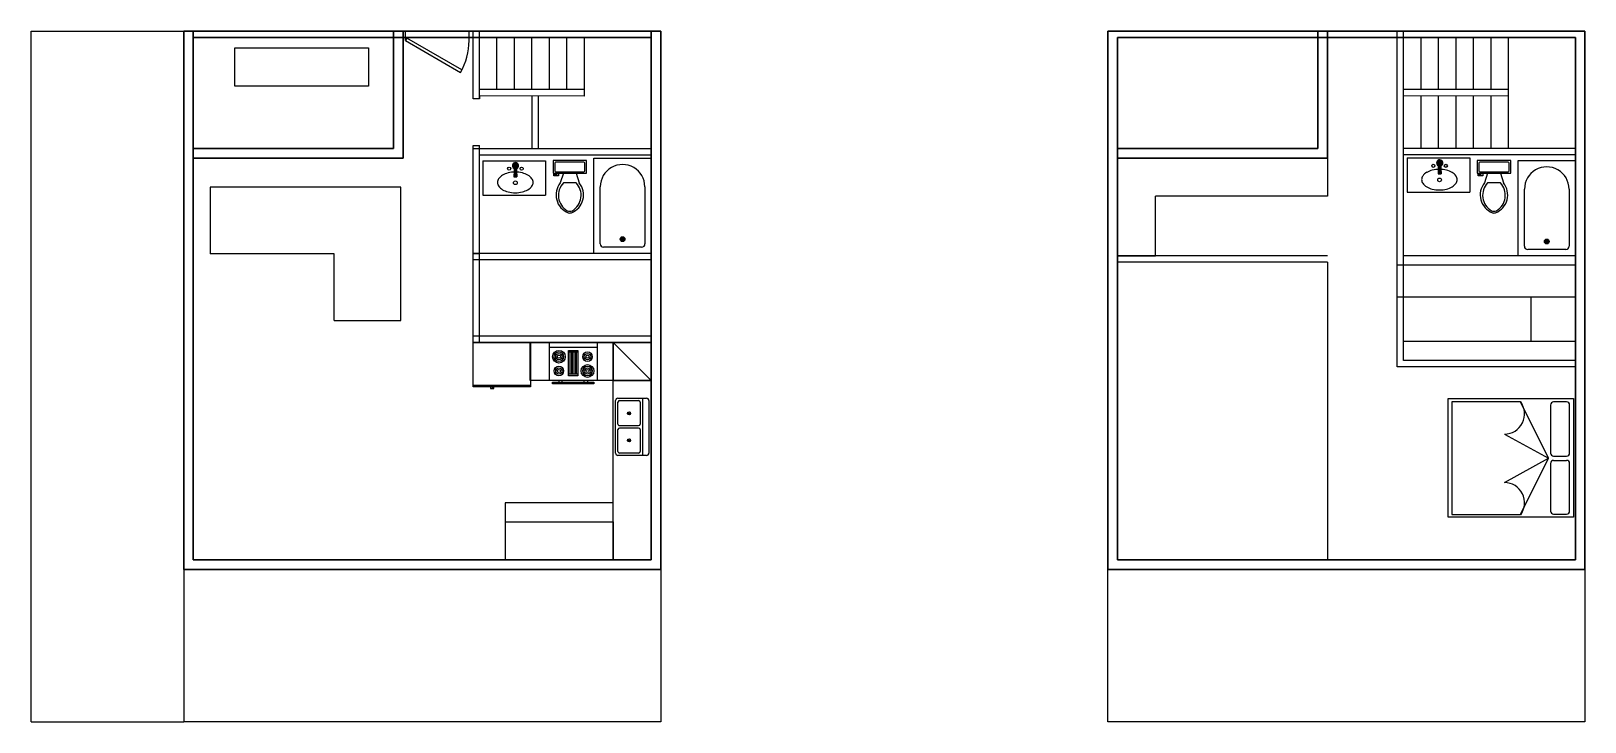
# Model space of a CAD drawing. Header units: inches. Extents: x -314 to 663, y -291 to 144.
import ezdxf

# ---------------------------------------------------------------- set-up
doc = ezdxf.new("R2010")
doc.units = ezdxf.units.IN
doc.header["$MEASUREMENT"] = 0
for name, color, linetype in [('Cabinets', 30, 'Continuous'), ('Doors', 82, 'Continuous'), ('Furnishings', 213, 'Continuous')]:
    doc.layers.add(name, color=color, linetype=linetype)
doc.layers.add('Ext Walls', color=255, linetype='Continuous', lineweight=30)

# ---------------------------------------------------------------- blocks, each defined once
blk = doc.blocks.new('Refrigerator-2 door - 36 in top')
for p, q in [((0, -26.999999), (36, -26.999999)), ((11, -27.999999), (11, -28.999999)), ((11, -28.999999), (13, -28.999999)), ((12, -26.999999), (12, -28.999999)), ((13, -28.999999), (13, -27.999999))]:
    blk.add_line(p, q)
blk.add_lwpolyline([(0, -27.999999), (0, 0), (36, 0), (36, -27.999999)], close=True)
blk = doc.blocks.new('Range-Oven - 30 in top')
for p, q in [((0, -3), (30, -3)), ((12, -6), (18, -6)), ((13, -20), (13, -6)), ((14, -6), (14, -20)), ((15, -20), (15, -6)), ((16, -6), (16, -20)), ((17, -20), (17, -6)), ((6, -24), (6, -25)), ((8, -25), (8, -24)), ((18, -20), (12, -20)), ((22, -25), (22, -24)), ((24, -24), (24, -25))]:
    blk.add_line(p, q)
for points in [[(0, -24), (0, 0), (30, 0), (30, -24)], [(12, -21), (12, -5), (18, -5), (18, -21)], [(2, -26), (2, -25), (28, -25), (28, -26)]]:
    blk.add_lwpolyline(points, close=True)
for centre, radius in [((6, -9), 4), ((6, -9), 3), ((6, -9), 2), ((6, -9), 1), ((24, -9), 3), ((24, -9), 2), ((24, -9), 1), ((6, -18), 3), ((6, -18), 2), ((6, -18), 1), ((24, -18), 4), ((24, -18), 3), ((24, -18), 2), ((24, -18), 1)]:
    blk.add_circle(centre, radius)
blk = doc.blocks.new('Sink-double - 36 in top')
for p, q in [((-18, -4), (18, -4)), ((-0.75, -18.5), (-0.75, -6.5)), ((0.75, -6.5), (0.75, -18.5))]:
    blk.add_line(p, q)
for points in [[(-16.5, 0), (16.5, 0)], [(-18, -19.5), (-18, -1.5)], [(-16.5, -18.5), (-16.5, -6.5)], [(-15.5, -5.5), (-1.75, -5.5)], [(1.75, -5.5), (15.5, -5.5)], [(16.5, -6.5), (16.5, -18.5)], [(18, -1.5), (18, -19.5)], [(-1.75, -19.5), (-15.5, -19.5)], [(15.5, -19.5), (1.75, -19.5)], [(16.5, -21), (-16.5, -21)]]:
    blk.add_lwpolyline(points)
for centre, radius in [((-8.5, -12.5), 1), ((-8.5, -12.5), 0.5), ((8.5, -12.5), 1), ((8.5, -12.5), 0.5)]:
    blk.add_circle(centre, radius)
for centre, radius, start, end in [((-16.5, -1.5), 1.5, 90, 180), ((16.5, -1.5), 1.5, 0, 90), ((-15.5, -6.5), 1, 90, 180), ((-1.75, -6.5), 1, 0, 90), ((1.75, -6.5), 1, 90, 180), ((15.5, -6.5), 1, 0, 90), ((-16.5, -19.5), 1.5, 180, 270), ((-15.5, -18.5), 1, 180, 270), ((-1.75, -18.5), 1, 270, 0), ((1.75, -18.5), 1, 180, 270), ((15.5, -18.5), 1, 270, 0), ((16.5, -19.5), 1.5, 270, 0)]:
    blk.add_arc(centre, radius, start, end)
blk = doc.blocks.new('Bath Tub - 26 x 60 in.')
for p, q in [((8, -18), (10, -18)), ((9, -17), (9, -19))]:
    blk.add_line(p, q)
blk.add_lwpolyline([(0, -36), (0, 0), (60, 0), (60, -36)], close=True)
for points in [[(4, -30), (4, -6)], [(6, -4), (42, -4)], [(42, -32), (6, -32)]]:
    blk.add_lwpolyline(points)
for radius in [1.5, 1]:
    blk.add_circle((9, -18), radius)
for centre, radius, start, end in [((5.75, -5.75), 1.77, 81.8699, 188.1301), ((42, -18), 14, 270, 90), ((5.75, -30.25), 1.77, 171.8699, 278.1301)]:
    blk.add_arc(centre, radius, start, end)
blk = doc.blocks.new('Toilet - top')
for p, q in [((-10, -8.5), (-8, -8.5)), ((-10, -9.5), (-10, -8.5)), ((-7, -9.5), (-10, -9.5)), ((-8, -8.5), (-8, -8)), ((-7, -8), (-7, -9.5)), ((-4, -8), (-6, -14)), ((4, -8), (6, -14)), ((9.5, -6), (9.5, -2)), ((4, -14), (-4, -14))]:
    blk.add_line(p, q)
blk.add_lwpolyline([(10.5, -8), (10.5, 0), (-10.5, 0), (-10.5, -8)], close=True)
for points in [[(-9.5, -2), (-9.5, -6)], [(8.5, -1), (-8.5, -1)], [(-8.5, -7), (8.5, -7)]]:
    blk.add_lwpolyline(points)
for centre, radius, start, end in [((-8.62, -1.88), 0.884, 81.8699, 188.1301), ((-8.62, -6.12), 0.884, 171.8699, 278.1301), ((8.62, -1.88), 0.884, 351.8699, 98.1301), ((8.62, -6.12), 0.884, 261.8699, 8.1301), ((3.52, -21.58), 12.17, 141.46911, 247.97143), ((4.2, -21.82), 11.33, 136.36773, 238.94682), ((-3.52, -21.58), 12.17, 292.02843, 38.53071), ((-4.2, -21.82), 11.33, 301.05301, 43.63209), ((0, -27.88), 4, 245.73182, 294.26817), ((0, -29), 4, 254.86053, 285.13947)]:
    blk.add_arc(centre, radius, start, end)
blk = doc.blocks.new('A$C50A015BB')
for p, q in [((0, 0.55), (1, 0.55)), ((0, 0.55), (0, 0)), ((0.498, 0.5), (0.538, 0.5)), ((0.498, 0.5), (0.498, 0.3)), ((0.518, 0.5), (0.518, 0.3)), ((0.538, 0.5), (0.538, 0.3)), ((1, 0.55), (1, 0)), ((0.493, 0.335), (0.493, 0.295)), ((0.493, 0.335), (0.543, 0.335)), ((0.493, 0.295), (0.543, 0.295)), ((0.498, 0.325), (0.538, 0.325)), ((0.498, 0.3), (0.538, 0.3)), ((0.543, 0.335), (0.543, 0.295)), ((0, 0), (1, 0)), ((0, 0), (1, 0))]:
    blk.add_line(p, q)
for centre, radius in [((0.418, 0.424), 0.025), ((0.618, 0.424), 0.025), ((0.518, 0.198), 0.0298)]:
    blk.add_circle(centre, radius)
for centre, radius, start, end in [((0.52, 0.47), 0.0497, 291.7425, 244.2331), ((0.52, 0.47), 0.0397, 297.632, 237.0256), ((0.33, 0.203), 0.0991, 144.4178, 180), ((0.418, 0.14), 0.208, 120.0686, 144.4178), ((0.477, 0.038), 0.325, 103.4853, 120.0686), ((0.516, -0.123), 0.491, 90, 103.4853), ((0.516, -0.123), 0.491, 76.5147, 90), ((0.554, 0.038), 0.325, 59.9314, 76.5147), ((0.613, 0.14), 0.208, 35.5822, 59.9314), ((0.702, 0.203), 0.0991, 0, 35.5822), ((0.33, 0.203), 0.0991, 180, 215.5822), ((0.418, 0.267), 0.208, 215.5822, 239.9314), ((0.477, 0.368), 0.325, 239.9314, 256.5147), ((0.516, 0.529), 0.491, 256.5147, 270), ((0.516, 0.529), 0.491, 270, 283.4853), ((0.554, 0.368), 0.325, 283.4853, 300.0686), ((0.613, 0.267), 0.208, 300.0686, 324.4178), ((0.702, 0.203), 0.0991, 324.4178, 0)]:
    blk.add_arc(centre, radius, start, end)
blk = doc.blocks.new('A$C46517758')
for p, q in [((0, 0), (0, 2)), ((0, 2), (1.9, 2)), ((1.9, 2), (1.9, 0)), ((0.057, 1.888), (0.057, 1.682)), ((0.875, 1.938), (0.107, 1.938)), ((0.925, 1.682), (0.925, 1.888)), ((0.992, 1.682), (0.992, 1.888)), ((1.803, 1.938), (1.042, 1.938)), ((1.853, 1.682), (1.853, 1.888)), ((0.959, 1.602), (0.057, 1.156)), ((0.107, 1.632), (0.875, 1.632)), ((0.573, 0.898), (0.959, 1.602)), ((1.859, 1.156), (0.959, 1.602)), ((1.345, 0.898), (0.959, 1.602)), ((1.042, 1.632), (1.803, 1.632)), ((0.057, 1.156), (0.057, 0.057)), ((1.859, 0.057), (1.859, 1.156)), ((0.057, 0.057), (1.859, 0.057)), ((1.9, 0), (0, 0))]:
    blk.add_line(p, q)
for centre, radius, start, end in [((0.107, 1.888), 0.05, 90, 180), ((0.875, 1.888), 0.05, 0, 90), ((1.042, 1.888), 0.05, 90, 180), ((1.803, 1.888), 0.05, 0, 90), ((0.107, 1.682), 0.05, 180, 270), ((0.875, 1.682), 0.05, 270, 0), ((1.042, 1.682), 0.05, 180, 270), ((1.803, 1.682), 0.05, 270, 0), ((0.247, 0.892), 0.326, 1.0853, 125.715), ((1.671, 0.892), 0.326, 54.285, 178.9147)]:
    blk.add_arc(centre, radius, start, end)
blk = doc.blocks.new('*U29')
for p, q in [((0, 0), (0, 6)), ((40, 0), (40, 6))]:
    blk.add_line(p, q)
blk.add_lwpolyline([(0, 0), (34.64, -20), (35.52, -18.48), (0.87, 1.52)], close=True)
blk.add_arc((0, 0), 40, 330, 0)

msp = doc.modelspace()

# ---------------------------------------------------------------- linework, layer by layer
for p, q in [((-313.96, -194.5, 121.34), (-313.96, 144.43, 121.34)), ((-313.96, 144.43, 121.34), (-217.96, 144.43, 121.34)), ((-35.96, 101.7, 121.34), (-35.96, 144.43, 121.34)), ((-35.96, 101.7, 121.34), (-35.96, 144.43, 121.34)), ((-31.96, 101.7, 121.34), (-31.96, 144.43, 121.34)), ((-31.96, 101.7, 121.34), (-31.96, 144.43, 121.34)), ((-31.96, 105.7, 121.34), (-31.96, 140.43, 121.34)), ((-20.96, 107.67, 121.34), (-20.96, 140.43, 121.34)), ((-9.96, 107.64, 121.34), (-9.96, 140.43, 121.34)), ((1.04, 107.61, 121.34), (1.04, 140.43, 121.34)), ((12.04, 107.59, 121.34), (12.04, 140.43, 121.34)), ((23.04, 107.56, 121.34), (23.04, 140.43, 121.34)), ((34.04, 103.53, 121.34), (34.04, 140.43, 121.34)), ((545.29, -67.04, 121.34), (545.29, 144.43, 121.34)), ((549.29, -63.04, 121.34), (549.29, 144.43, 121.34)), ((549.29, 105.7, 121.34), (549.29, 140.43, 121.34)), ((560.29, 107.67, 121.34), (560.29, 140.43, 121.34)), ((571.29, 107.64, 121.34), (571.29, 140.43, 121.34)), ((582.29, 107.61, 121.34), (582.29, 140.43, 121.34)), ((593.29, 107.59, 121.34), (593.29, 140.43, 121.34)), ((604.29, 107.56, 121.34), (604.29, 140.43, 121.34)), ((615.29, 70.43, 121.34), (615.29, 140.43, 121.34)), ((34.04, 107.53, 121.34), (-31.95, 107.7, 121.34)), ((615.29, 107.53, 121.34), (549.29, 107.7, 121.34)), ((-31.96, 101.7, 121.34), (-35.96, 101.7, 121.34)), ((34.04, 103.53, 121.34), (-31.96, 103.7, 121.34)), ((-31.96, 103.7, 121.34), (-31.96, 101.7, 121.34)), ((1.04, 103.61, 121.34), (1.04, 70.43, 121.34)), ((5.04, 103.61, 121.34), (5.04, 70.43, 121.34)), ((615.29, 103.53, 121.34), (549.28, 103.7, 121.34)), ((560.29, 70.43, 121.34), (560.29, 103.67, 121.34)), ((571.29, 70.43, 121.34), (571.29, 103.64, 121.34)), ((582.29, 70.43, 121.34), (582.29, 103.61, 121.34)), ((593.29, 70.43, 121.34), (593.29, 103.59, 121.34)), ((604.29, 70.43, 121.34), (604.29, 103.56, 121.34)), ((-35.96, -51.57, 121.34), (-35.96, 72.43, 121.34)), ((-35.96, -35.04, 121.34), (-35.96, 72.43, 121.34)), ((-35.96, 72.43, 121.34), (-31.96, 72.43, 121.34)), ((-35.96, 70.43, 121.34), (-31.96, 70.43, 121.34)), ((-31.96, -51.57, 121.34), (-31.96, 72.43, 121.34)), ((-31.96, -35.04, 121.34), (-31.96, 72.43, 121.34)), ((-31.96, 70.43, 121.34), (76.04, 70.43, 121.34)), ((657.29, 70.43, 121.34), (549.29, 70.43, 121.34)), ((-31.96, 66.43, 121.34), (76.04, 66.43, 121.34)), ((501.29, 64.43, 121.34), (501.29, 40.43, 121.34)), ((657.29, 66.43, 121.34), (549.29, 66.43, 121.34)), ((-81.32, 46.12), (-201.32, 46.12)), ((-201.32, 46.12), (-201.32, 4.12)), ((-81.32, -37.88), (-81.32, 46.12)), ((393.29, 2.96, 121.34), (393.29, 40.43, 121.34)), ((501.29, 40.43, 121.34), (393.29, 40.43, 121.34)), ((-123.32, 4.12), (-201.32, 4.12)), ((-123.32, -37.88), (-123.32, 4.12)), ((76.04, 4.43, 121.34), (-35.96, 4.43, 121.34)), ((-35.96, 4.43, 121.34), (-31.96, 4.43, 121.34)), ((76.04, 0.43, 121.34), (-35.96, 0.43, 121.34)), ((501.29, 2.96, 121.34), (369.29, 2.96, 121.34)), ((369.29, 2.96, 121.34), (393.29, 2.96, 121.34)), ((657.29, 2.96, 121.34), (549.29, 2.96, 121.34)), ((501.29, -1.04, 121.34), (369.29, -1.04, 121.34)), ((501.29, -1.04, 121.34), (501.29, -188.5, 121.34)), ((657.29, -3.04, 121.34), (545.29, -3.04, 121.34)), ((657.29, -23.04, 121.34), (545.29, -23.04, 121.34)), ((629.29, -23.04, 121.34), (629.29, -51.04, 121.34)), ((-123.32, -37.88), (-81.32, -37.88)), ((76.04, -47.57, 121.34), (-35.96, -47.57, 121.34)), ((76.04, -51.57, 121.34), (-35.96, -51.57, 121.34)), ((657.29, -51.04, 121.34), (549.29, -51.04, 121.34)), ((657.29, -67.04, 121.34), (545.29, -67.04, 121.34)), ((657.29, -63.04, 121.34), (549.29, -63.04, 121.34)), ((-313.96, -290.5, 121.34), (-313.96, -194.5, 121.34)), ((-217.96, -194.5, 121.34), (-217.96, -290.5, 121.34)), ((82.04, -194.5, 121.34), (82.04, -290.5, 121.34)), ((363.29, -290.5, 121.34), (363.29, -194.5, 121.34)), ((663.29, -194.5, 121.34), (663.29, -290.5, 121.34)), ((-313.96, -290.5, 121.34), (-217.96, -290.5, 121.34)), ((82.04, -290.5, 121.34), (-217.96, -290.5, 121.34)), ((663.29, -290.5, 121.34), (363.29, -290.5, 121.34))]:
    msp.add_line(p, q)
at = {"elevation": 121.34}
msp.add_lwpolyline([(-101.77, 109.77), (-185.77, 109.77), (-185.77, 133.77), (-101.77, 133.77)], close=True, dxfattribs=at)
at = {"layer": 'Cabinets'}
for p, q in [((52.05, -51.57, 121.34), (76.04, -75.57, 121.34)), ((-15.82, -164.5, 121.34), (52.04, -164.5, 121.34)), ((52.04, -164.5, 121.34), (52.04, -188.5, 121.34))]:
    msp.add_line(p, q, dxfattribs=at)
at = {"layer": 'Cabinets', "elevation": 121.34}
for points in [[(0.02, -75.57), (0.02, -51.57), (52.04, -51.57), (52.04, -75.57)], [(52.04, -51.57), (76.04, -51.57), (76.04, -75.57), (52.04, -75.57)], [(52.04, -75.57), (76.04, -75.57), (76.04, -188.5), (52.04, -188.5)], [(-15.82, -188.5), (52.04, -188.5), (52.04, -152.52), (-15.82, -152.52)]]:
    msp.add_lwpolyline(points, close=True, dxfattribs=at)
at = {"layer": 'Ext Walls'}
for p, q in [((-217.96, 144.43, 121.34), (82.04, 144.43, 121.34)), ((-217.96, -194.5, 121.34), (-217.96, 144.43, 121.34)), ((-211.96, -188.5, 121.34), (-211.96, 144.43, 121.34)), ((-211.96, 140.43, 121.34), (76.04, 140.43, 121.34)), ((-85.96, 70.43, 121.34), (-85.96, 144.43, 121.34)), ((-79.96, 64.43, 121.34), (-79.96, 144.43, 121.34)), ((76.04, 144.43, 121.34), (76.04, 64.43, 121.34)), ((82.04, 144.43, 121.34), (82.04, 64.43, 121.34)), ((363.29, 144.43, 121.34), (663.29, 144.43, 121.34)), ((363.29, -194.5, 121.34), (363.29, 144.43, 121.34)), ((369.29, -188.5, 121.34), (369.29, 140.43, 121.34)), ((369.29, 140.43, 121.34), (657.29, 140.43, 121.34)), ((495.29, 70.43, 121.34), (495.29, 144.43, 121.34)), ((501.29, 64.43, 121.34), (501.29, 144.43, 121.34)), ((501.29, 140.43, 121.34), (501.29, 64.43, 121.34)), ((657.29, 140.43, 121.34), (657.29, 62.96, 121.34)), ((663.29, 144.43, 121.34), (663.29, 62.96, 121.34)), ((76.04, 99.5, 121.34), (76.04, -188.5, 121.34)), ((82.04, 99.5, 121.34), (82.04, -194.5, 121.34)), ((657.29, 99.5, 121.34), (657.29, -188.5, 121.34)), ((663.29, 99.5, 121.34), (663.29, -194.5, 121.34)), ((-211.96, 70.43, 121.34), (-85.96, 70.43, 121.34)), ((369.29, 70.43, 121.34), (495.29, 70.43, 121.34)), ((-211.96, 64.43, 121.34), (-79.96, 64.43, 121.34)), ((369.29, 64.43, 121.34), (501.29, 64.43, 121.34)), ((82.04, -194.5, 121.34), (-217.96, -194.5, 121.34)), ((76.04, -188.5, 121.34), (-211.96, -188.5, 121.34)), ((663.29, -194.5, 121.34), (363.29, -194.5, 121.34)), ((657.29, -188.5, 121.34), (369.29, -188.5, 121.34))]:
    msp.add_line(p, q, dxfattribs=at)

# ---------------------------------------------------------------- block references
at = {"layer": 'Cabinets'}
for name, p in [('Refrigerator-2 door - 36 in top', (-35.96, -51.57, 121.34)), ('Range-Oven - 30 in top', (11.99, -51.57, 121.34))]:
    msp.add_blockref(name, p, dxfattribs=at)
at = {"layer": 'Cabinets', "rotation": 270}
msp.add_blockref('Sink-double - 36 in top', (74.62, -104.73, 121.34), dxfattribs=at)
at = {"layer": 'Doors'}
msp.add_blockref('*U29', (-78.51, 138.43, 121.34), dxfattribs=at)
at = {"layer": 'Furnishings', "color": 7, "xscale": 39.37007874, "yscale": 39.37007874, "zscale": 39.37007874}
for p in [(-29.76, 41.14), (551.48, 42.9)]:
    msp.add_blockref('A$C50A015BB', p, dxfattribs=at)
at = {"layer": 'Furnishings'}
for p in [(24.85, 62.86), (606.1, 62.86)]:
    msp.add_blockref('Toilet - top', p, dxfattribs=at)
for p, rotation in [((40.04, 4.43, 121.34), 89.99999999999999), ((621.29, 2.96, 121.34), 89.99999999999997)]:
    msp.add_blockref('Bath Tub - 26 x 60 in.', p, dxfattribs=dict(at, rotation=rotation))
at = {"layer": 'Furnishings', "xscale": 39.37007874, "yscale": 39.37007874, "zscale": 39.37007874, "rotation": 270}
msp.add_blockref('A$C46517758', (577.35, -86.79), dxfattribs=at)

doc.saveas('drawing.dxf')
